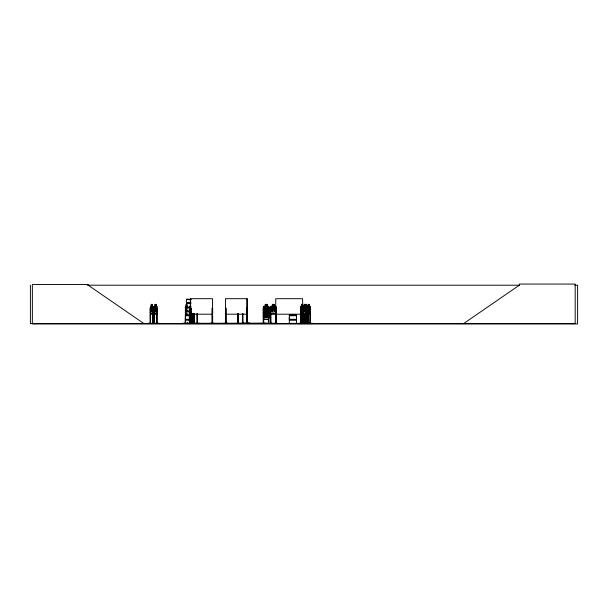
<?xml version="1.0" encoding="UTF-8"?>
<svg xmlns="http://www.w3.org/2000/svg" width="608" height="608" viewBox="0 0 608 608"><rect width="100%" height="100%" fill="white"/><g stroke="black" fill="none" stroke-linecap="round" stroke-linejoin="round"><path stroke-width="0.91" d="M289.309 319.306L289.309 315.742L296.56 315.742L296.552 319.306L289.309 319.306L289.317 317.528M296.552 317.528L296.552 315.742M187.484 323.6L187.416 323.046M242.174 323.57L249.797 323.289L236.573 323.532M186.428 311.288L189.058 311.418M266.213 316.525L266.182 316.882M289.286 323.593L289.317 320.021L296.56 320.021L296.56 323.456L289.271 323.471M266.175 309.692C265.46 308.796 269.967 314.868 266.555 309.16C269.2 306.356 266.737 306.105 266.061 308.841M182.529 323.562L199.758 323.562M303.149 313.964L303.468 312.064L303.126 313.903L300.93 313.903M152.806 313.903L153.201 312.071M153.17 312.064L152.828 313.964L150.632 313.964L150.374 312.064L150.708 313.903L152.859 313.903M156.674 313.964L156.963 312.064M305.832 313.964L306.219 312.071M309.913 313.964L310.202 312.064M266.099 309.502C266.319 311.805 262.496 312.542 265.764 309.153C262.709 305.543 266.281 307.048 266.144 308.636M147.653 323.319L159.456 323.319M156.423 323.6L157.008 323.046M156.552 323.562L156.53 313.584M297.95 323.562L312.938 323.57L297.981 323.608M297.958 323.319L312.915 323.319M300.717 323.6L300.58 306.949L300.61 323.608M309.966 323.562L309.996 308.119L310.437 308.119L310.468 323.608M307.549 313.964L308.028 312.064L307.542 313.903M307.914 312.702L307.602 313.964L308.051 312.064M186.96 323.6L187.013 323.046M191.505 323.319L266.334 323.129L266.334 323.608M192.668 323.562L192.698 313.584M223.425 323.608L227.559 323.289L223.387 323.562M227.529 323.319L223.394 323.319M302.989 310.536L302.51 312.064L301.621 312.064L301.142 310.536L301.591 304.372M185.379 323.608L185.394 306.956L186.124 306.28M268.956 312.064L268.326 313.903L263.94 313.903L263.363 312.064L263.895 313.964L268.371 313.964L269.025 312.071M269.025 315.78L268.371 317.68L263.895 317.68L263.302 315.78L263.94 317.619M268.956 317.49L268.326 319.329L263.94 319.329L263.37 317.49L263.302 306.956L263.91 306.28L265.21 306.28M276.154 312.071L275.5 313.964L271.024 313.964L270.431 312.071M274.223 323.562L277.187 323.289L274.193 323.57M277.164 323.319L270.986 323.205M266.038 308.834L266.106 308.393M306.713 304.372L304.258 304.372L303.81 310.536L304.289 312.064L305.178 312.064L305.657 310.536L305.657 306.979L304.798 308.72L304.061 306.941L304.608 309.153L303.985 311.425L304.813 309.571L305.642 311.349L305.003 309.16L305.611 307.04L305.208 304.372M262.884 323.6L268.371 323.205M150.381 323.608L150.343 306.956L151.331 306.28M150.396 306.956L150.708 306.341L152.859 306.341M154.227 323.608L154.538 306.28M154.554 313.903L154.554 306.341M307.382 323.608L307.739 306.28M307.435 306.956L307.747 306.341M307.298 310.536L306.614 312.064L307.314 310.536L306.706 304.372M300.922 306.28L300.58 306.949L301.591 306.28M306.721 307.04L307.207 307.04L306.326 309.16L307.238 311.425L306.295 310.164M189.954 306.28L189.559 306.987L189.453 323.608M189.977 306.341L189.605 312.064M268.006 314.245L267.049 315.772L265.27 315.772L264.32 314.245M304.403 306.28L303.924 306.956L304.418 306.341L304.342 304.433M151.331 304.372L150.898 310.536L151.362 312.064L152.236 312.064L152.707 306.979L152.182 304.433L151.308 304.433M263.302 312.383L263.91 311.706L268.348 311.706L269.025 312.375M263.37 312.413L263.94 311.767M186.93 311.456L186.382 309.571L185.79 311.349L186.124 304.372L186.793 304.372L187.173 306.28M190.228 306.979L190.844 306.341L189.932 306.341M305.338 306.341L304.654 306.979L305.338 306.341L305.292 304.372M463.554 323.608L519.369 285.198L519.369 284.065L575.176 284.065L575.176 323.608L30.4 323.608L30.4 285.198M265.27 310.057L264.32 310.688L264.32 315.962L265.278 317.49L267.056 317.49L268.006 315.962L268.006 310.688L267.049 310.057M264.32 312.406L265.278 311.767M238.222 323.57L238.138 313.584M302.571 306.934L301.621 306.979L301.621 310.536L302.51 310.536L302.526 306.956L302.001 308.72L301.196 306.972L301.796 309.16L301.211 311.456L301.986 309.571L302.83 311.349L302.191 309.153L302.799 307.04L302.571 298.703L275.736 298.703L275.758 323.608M87.461 285.198L519.658 285.198M574.75 285.198L577.6 285.198L577.6 323.935L32.361 323.935L32.361 284.468L88.175 284.468L88.175 285.198L143.982 323.608M186.367 299.265L190.935 299.265M190.935 299.41L186.367 299.402L186.375 302.845L190.935 302.845M186.375 299.622L190.935 299.622M186.322 303.088L189.992 303.088M186.322 303.308L189.992 303.308M186.367 303.559L190.935 303.559M154.485 306.28L155.177 306.28L155.124 304.372L156.112 304.372L156.028 306.341M302.541 304.372L301.538 304.372L301.538 306.28M155.154 304.433L156.081 304.433M186.086 304.433L186.77 304.433M265.27 304.433L267.049 304.433L267.049 306.341L268.006 306.979L268.006 310.536L267.049 312.064L265.27 312.064L264.32 310.536L264.32 306.979L265.27 306.341L265.21 304.372L267.117 304.372L267.117 306.28L268.348 306.28L269.025 306.949L269.025 317.498L268.371 319.398L263.895 319.398L263.302 317.498M272.399 304.433L274.178 304.433L274.178 306.341L275.135 306.979L275.135 310.536L274.178 312.064L272.399 312.064L271.449 310.536L271.449 306.979L272.399 306.341L272.338 304.372L274.246 304.372L274.246 306.28L275.477 306.28L276.154 306.949L276.23 323.57L276.29 308.119L275.561 308.119L275.5 323.608M301.568 304.433L302.51 304.433M304.289 304.433L306.668 304.433L306.599 313.964M308.362 304.433L309.305 304.433M152.084 304.752L151.521 304.752L151.521 305.391L152.084 305.391M304.448 304.752L305.018 304.752L305.018 305.391L304.448 305.391M305.566 305.391L306.394 305.391L306.394 304.752L305.566 304.752L305.573 305.391M152.213 306.28L152.874 306.28L153.17 306.979L153.148 323.608M156.058 306.28L156.72 306.28M189.909 306.28L190.806 306.28M272.338 306.28L271.039 306.28L270.431 306.956L270.4 323.608L270.34 323.046L270.986 323.046M302.488 306.28L303.194 306.28L303.498 306.956L303.521 323.608M304.312 306.28L303.605 306.28L303.331 306.987L303.316 323.608L303.346 323.046M305.208 306.28L305.877 306.28M306.599 306.28L308.385 306.28M309.282 306.28L309.958 306.28L310.262 306.979L309.966 313.964L303.597 313.964L303.498 312.071M154.493 306.341L156.704 306.341M185.615 306.341L187.158 306.341M263.94 306.341L268.326 306.341M271.069 306.341L275.454 306.341L276.085 306.979M300.93 306.341L303.179 306.341M303.62 306.341L309.943 306.341M153.201 306.949L152.806 306.341M156.659 306.28L156.727 313.964L154.47 313.964M185.394 306.956L185.6 313.964L187.234 313.964M303.498 306.956L303.339 313.584M310.24 306.949L310.171 323.608L310.293 323.046M305.338 306.979L306.63 306.979L306.63 310.536M186.367 307.116L189.992 307.116M186.322 307.367L189.992 307.367M186.322 307.587L189.992 307.587M186.367 307.838L189.992 307.838M265.21 308.081L267.117 308.081L267.117 311.706M152.684 308.119L153.117 308.119M156.53 308.119L156.963 308.119M190.281 308.119L190.486 323.608M190.608 308.119L191.117 308.119L191.163 323.6M225.462 308.119L225.971 308.119L226.016 323.608M246.795 308.119L247.517 308.119L247.517 323.608M265.27 308.15L267.056 308.15M268.956 308.119L268.432 308.119L268.371 323.608M270.4 308.119L270.925 308.119L270.986 323.608M303.02 308.119L303.78 308.119M307.412 308.119L308.051 308.119M265.21 309.799L267.117 309.799M265.21 309.989L263.91 309.989L263.302 310.673L263.94 310.057L268.326 310.057M267.117 309.989L268.348 309.989L269.025 310.665M265.27 310.536L267.049 310.536M265.27 310.688L267.049 310.688M186.367 311.585L189.058 311.585M186.375 311.805L189.065 311.805M154.242 312.071L154.531 313.964M185.394 312.071L185.66 313.964M186.77 312.064L186.147 312.064L185.812 310.536L185.85 306.941L186.367 308.72C187.5 304.03 186.071 310.3 186.968 311.349M303.202 313.964L300.907 313.964L300.641 312.071M265.278 312.406L267.056 312.406M154.493 313.903L156.704 313.903M185.615 313.903L187.218 313.903M271.069 313.903L275.454 313.903M303.62 313.903L309.943 313.903M190.608 314.199L212.519 314.199M225.462 314.199L247.372 314.199M265.27 314.245L267.049 314.245M275.736 314.199L302.571 314.199M186.367 315.028L193.618 315.028M289.309 315.028L296.56 315.028M186.322 315.278L193.671 315.278M289.256 315.278L296.605 315.278M186.322 315.499L193.671 315.499M289.256 315.499L296.605 315.499M186.367 315.742L193.618 315.742M186.367 319.306L193.618 319.306M186.322 319.55L193.671 319.55M289.256 319.55L296.605 319.55M186.322 319.77L193.671 319.77M289.256 319.77L296.605 319.77M186.367 320.021L193.618 320.021M150.1 323.046L150.632 323.046M152.638 323.046L153.17 323.046M153.946 323.046L154.478 323.046M185.151 323.046L185.615 323.046M189.886 323.046L189.301 323.046L189.301 323.608L189.339 308.119L189.833 308.119L189.871 323.608M190.228 323.046L191.17 323.046M268.371 323.046L269.101 323.57M275.5 323.046L276.344 323.046L276.344 323.608M300.39 323.046L300.922 323.046M302.07 323.046L302.731 323.046L302.731 323.608M302.974 323.046L304.509 323.046L304.502 323.608M305.877 323.046L306.409 323.046L306.379 323.608L306.356 308.119L305.923 308.119L305.961 323.57M307.367 323.046L308.241 323.046M309.951 323.046L310.483 323.046M210.588 323.296L214.73 323.312M259.198 323.289L261.615 323.608M199.751 323.319L182.529 323.319L199.72 323.608M242.136 323.319L249.797 323.319M289.317 323.357L296.552 323.357M242.379 323.57L242.463 313.584M304.403 323.57L304.456 313.584M306.189 323.562L305.824 306.28M267.056 311.767L268.006 312.406M303.81 323.562L303.78 313.584M300.93 323.57L300.876 308.119L300.436 308.119L300.405 323.608M154.394 323.562L154.424 308.119L153.991 308.119L153.991 323.608L153.968 323.046M306.614 306.341L307.298 306.979M268.326 311.767L268.956 312.406M156.081 306.341L156.545 306.979L156.545 310.536L156.081 312.064L155.207 312.064L154.736 310.536L155.177 304.372M307.564 306.28L308.682 309.153L308.058 311.425L308.887 309.571L309.662 311.456L309.077 309.16L309.685 307.04L309.252 304.433M307.534 306.28L308.074 306.949L309.252 306.979L309.252 310.536L308.362 310.536L308.362 306.979L308.872 308.72L309.677 306.972L309.73 310.536L309.252 312.064L308.362 312.064L307.884 310.536L308.332 304.372L309.335 304.372L309.305 306.341M187.104 306.979L186.732 304.372M309.898 306.28L310.202 306.979M305.809 306.341L306.128 306.979M156.651 306.341L156.963 306.979M303.141 306.28L303.468 306.987M310.202 323.532L310.141 323.046M306.075 323.578L306.098 313.584M303.947 323.578L303.939 313.584M300.61 312.064L300.968 313.964M308.416 304.433L308.416 306.341M308.188 313.584L308.165 323.608M308.051 313.584L308.089 323.608M307.891 323.046L307.884 323.608L307.853 308.119M307.678 308.119L307.709 323.608M307.587 308.119L307.625 323.608M306.098 308.119L306.098 310.848M305.376 304.433L305.383 306.341M304.319 313.584L304.319 323.608M304.16 323.046L304.144 323.608M304.076 313.584L303.962 323.608M303.605 308.119L303.635 323.608M303.164 323.046L303.164 323.608M303.012 323.608L302.989 306.979L302.488 304.372M302.571 313.713L302.64 323.608M302.503 323.046L302.488 323.608M302.222 313.713L302.305 323.608M302.123 313.713L302.07 323.608M276.024 323.046L276.024 323.608M275.834 308.119L275.834 323.608M275.622 323.046L275.622 323.608M270.864 323.046L270.864 323.608M268.956 306.979L268.956 323.608M268.493 323.046L268.493 323.608M265.202 323.129L265.202 323.608M263.857 323.046L263.857 323.608M263.735 323.608L263.796 308.119L263.272 308.119L263.211 323.608M263.469 323.289L263.332 323.046M248.094 323.129L248.094 323.608M247.418 323.608L247.372 298.703L225.462 298.703L225.462 323.608L225.416 323.046M247.236 323.046L247.213 323.608M247.152 308.119L247.106 323.608M247.008 308.119L246.992 323.608M246.795 298.703L246.787 323.608M243.078 323.046L243.078 323.608M242.957 313.584L243.018 323.608M242.881 323.046L242.888 323.608M242.531 313.584L242.592 323.608M238.078 313.584L238.002 323.608M237.72 323.046L237.713 323.608L237.644 313.584M237.576 313.584L237.576 323.608M225.826 308.119L225.872 323.608M225.766 323.046L225.743 323.608M225.606 308.119L225.667 323.608M212.64 323.608L212.663 308.119L212.154 308.119L212.154 323.608L212.108 323.046M212.519 323.608L212.519 298.703L190.608 298.703L190.608 323.608M212.382 323.046L212.458 323.608M212.298 308.119L212.253 323.608M197.554 313.584L197.562 323.608M197.44 323.046L197.539 323.608M197.402 313.584L197.402 323.608M197.212 313.584L197.212 323.608L197.06 313.584M197.022 323.046L197.022 323.608M194.195 313.584L194.233 323.608M194.043 313.584L194.081 323.608M193.952 323.046L193.914 323.608L193.853 313.584M193.701 313.584L193.716 323.608M193.192 313.584L193.2 323.608M193.04 313.584L193.078 323.608M192.979 323.046L192.941 323.608M192.858 313.584L192.812 323.608M190.973 308.119L191.018 323.608L190.889 323.046M190.752 308.119L190.836 323.608M190.289 298.703L190.281 323.608M189.818 323.046L189.719 323.608M189.681 313.584L189.597 323.608M187.279 323.046L187.173 323.608L187.12 323.046M185.584 323.608L185.569 308.119L185.174 323.608M185.432 323.046L185.402 323.608M156.993 306.949L156.993 323.608M156.818 323.608L156.788 308.119L156.674 323.608M154.25 313.584L154.28 323.608M152.973 323.046L152.973 323.608L152.859 308.119M152.828 323.046L152.737 323.608L152.684 313.584M152.236 306.341L152.266 304.372L151.278 304.372L151.308 306.341M150.434 323.046L150.526 323.608L150.579 308.119L150.146 308.119L150.123 323.608M150.298 323.046L150.298 323.608M152.547 311.349L151.726 309.571L150.906 311.349L151.529 309.153L150.989 306.941L151.711 308.72L152.509 306.972L151.916 309.16L152.547 311.349M156.385 311.349L155.572 309.571L154.759 311.425L155.374 309.153L154.835 306.941L155.557 308.72L156.355 306.972L155.762 309.16L156.385 311.349M267.832 315.066L267.178 315.073L266.167 313.28C265.415 316.312 263.18 315.195 265.764 312.862C263.241 310.673 265.491 309.533 266.137 312.428C266.859 309.692 269.139 310.27 266.555 312.877L267.832 315.066M274.96 311.349L274.307 311.357L273.296 309.571C272.582 312.451 270.226 311.881 272.893 309.153C270.37 306.964 272.62 305.824 273.266 308.72C273.988 305.976 276.268 306.554 273.684 309.16L274.96 311.349M155.922 304.752L155.359 304.752L155.359 305.391L155.922 305.391L155.922 304.752M186.664 304.752L186.261 305.391L186.664 304.752M266.737 304.752L265.59 304.752L265.59 305.391L266.737 305.391L266.737 304.752M273.866 304.752L272.718 304.752L272.718 305.391L273.866 305.391L273.866 304.752M302.351 304.752L301.781 304.752L301.781 305.391L302.351 305.391L302.351 304.752M309.092 304.752L308.522 304.752L308.522 305.391L309.092 305.391L309.092 304.752M152.236 306.979L151.362 306.979L151.362 310.536L152.236 310.536L152.236 306.979M156.081 306.979L155.207 306.979L155.207 310.536L156.081 310.536L156.081 306.979M186.77 306.979L186.147 306.979L186.147 310.536L186.77 310.536L186.77 306.979M267.049 306.979L265.27 306.979L265.278 315.962L267.056 315.962L267.049 306.979M274.178 306.979L272.399 306.979L272.399 310.536L274.178 310.536L274.178 306.979M305.178 306.979L304.289 306.979L304.289 310.536L305.178 310.536L305.178 306.979M266.737 308.469L265.59 308.469L265.59 309.1L266.737 309.1L266.737 308.469M266.737 310.179L265.59 310.179L265.59 310.817L266.737 310.817L266.737 310.179M189.065 311.174L186.375 311.174L189.058 311.266M189.567 312.071L189.947 313.964L189.559 312.064M307.435 312.071L307.671 313.964L307.412 312.064"/></g></svg>
